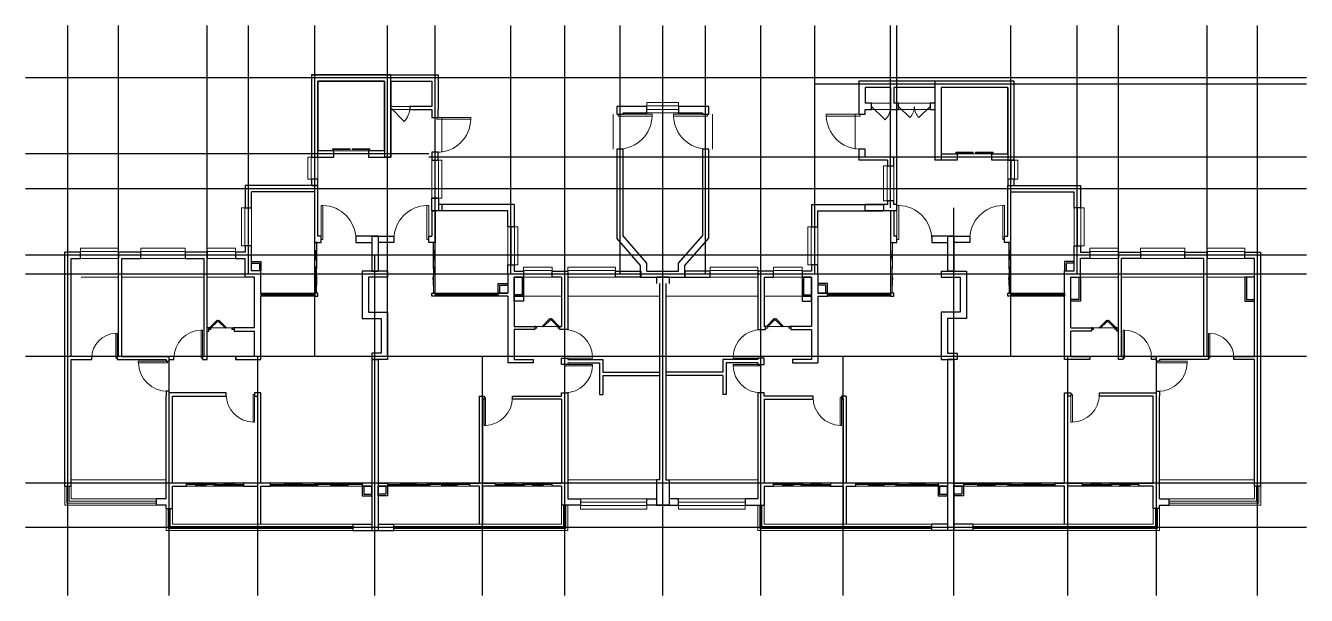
# Model space of a CAD drawing. Header units: millimetres. Extents: x 16812 to 57293, y 16333 to 34333.
import ezdxf

# ---------------------------------------------------------------- set-up
doc = ezdxf.new("R2010")
doc.units = ezdxf.units.MM
doc.linetypes.add('DASH', pattern=[0.35, 0.25, -0.1])
doc.linetypes.add('DOTE', pattern=[2.42, 2, -0.2, 0.02, -0.2])
for name, color, linetype in [('DOTE', 8, 'DOTE'), ('GANIO_BUILDING_GRAY', 9, 'Continuous'), ('WALL', 2, 'Continuous')]:
    doc.layers.add(name, color=color, linetype=linetype)
doc.layers.add('WINDOW', color=4, linetype='Continuous', lineweight=5)
doc.layers.get('0').off()
doc.layers.get('GANIO_BUILDING_GRAY').off()

# ---------------------------------------------------------------- blocks, each defined once
blk = doc.blocks.new('$DORLIB2D$00000127')
at = {"color": 0}
for points in [[(-0.533, 0.795), (-0.533, 0.69)], [(-0.033, 0.795), (-0.533, 0.795)], [(-0.033, 0.795), (-0.033, 0.69)], [(0.533, 0.795), (0.033, 0.795)], [(0.033, 0.795), (0.033, 0.69)], [(0.533, 0.795), (0.533, 0.69)], [(-0.033, 0.69), (-0.533, 0.69)], [(0.5, 0.5), (-0.5, 0.5)], [(0.533, 0.69), (0.033, 0.69)]]:
    blk.add_lwpolyline(points, dxfattribs=at)
blk = doc.blocks.new('DT02')
blk.add_lwpolyline([(0, 2300), (-2400, 2300), (-2400, 0), (0, 0), (0, 2300)])
at = {"layer": 'WALL'}
for p, q in [((100, 2400), (-2500, 2400)), ((-2500, 2400), (-2500, 1700)), ((-100, 2200), (-2300, 2200)), ((-2300, 1700), (-2300, 2200)), ((-100, 100), (-100, 2200)), ((100, -100), (100, 2400)), ((-2500, 1700), (-2300, 1700)), ((-2300, 600), (-2500, 600)), ((-2500, 600), (-2500, -100)), ((-2300, 100), (-2300, 600)), ((-2300, 100), (-100, 100)), ((-2500, -100), (100, -100))]:
    blk.add_line(p, q, dxfattribs=at)
at = {"layer": 'WINDOW', "xscale": 1100, "yscale": 200, "zscale": 1100, "rotation": 270}
blk.add_blockref('$DORLIB2D$00000127', (-2400, 1150), dxfattribs=at)
blk = doc.blocks.new('$DorLib2D$00000131')
at = {"color": 0, "linetype": 'Continuous'}
for p, q in [((0.15, 0.125), (0.232, 0.197)), ((0.232, 0.197), (0.232, 0.125)), ((-0.5, 0.125), (-0.5, 0)), ((0.019, 0.125), (-0.5, 0.125)), ((-0.5, 0), (0.019, 0)), ((-0.024, 0), (0.5, 0)), ((-0.024, -0.125), (-0.024, 0)), ((0.019, 0), (0.019, 0.125)), ((0.35, 0.125), (0.15, 0.125)), ((0.5, 0), (0.5, -0.125)), ((-0.35, -0.125), (-0.15, -0.125)), ((-0.232, -0.197), (-0.232, -0.125)), ((-0.15, -0.125), (-0.232, -0.197)), ((0.5, -0.125), (-0.024, -0.125))]:
    blk.add_line(p, q, dxfattribs=at)
blk = doc.blocks.new('$DorLib2D$00000001')
for p, q in [((0.45, 0.975), (0.5, 0.975)), ((0.45, 0), (0.45, 0.975)), ((0.5, 0), (0.5, 0.975)), ((0.5, 0), (0.45, 0))]:
    blk.add_line(p, q)
at = {"lineweight": 13}
blk.add_arc((0.475, 0), 0.975, 91.4693, 180, dxfattribs=at)
blk = doc.blocks.new('$TCHSYS$WIN2D')
for p, q in [((-0.5, 0.5), (0.5, 0.5)), ((-0.5, 0.5), (-0.5, -0.5)), ((0.5, 0.5), (0.5, -0.5)), ((0.5, 0.167), (-0.5, 0.167)), ((0.5, -0.167), (-0.5, -0.167)), ((-0.5, -0.5), (0.5, -0.5))]:
    blk.add_line(p, q)
blk = doc.blocks.new('$WINLIB2D$00000001')
at = {"color": 0}
for points in [[(-0.5, 0.5), (-0.5, -0.5)], [(-0.5, 0.5), (0.5, 0.5)], [(0.5, -0.5), (0.5, 0.5)], [(0.5, 0.167), (-0.5, 0.167)], [(0.5, -0.167), (-0.5, -0.167)], [(-0.5, -0.5), (0.5, -0.5)]]:
    blk.add_lwpolyline(points, dxfattribs=at)
blk = doc.blocks.new('$DorLib2D$00000033')
for p, q in [((-0.19, 0.078), (0.104, 0.368)), ((-0.161, 0.049), (-0.19, 0.078)), ((0.133, 0.338), (-0.161, 0.049)), ((0.104, 0.368), (0.133, 0.338)), ((0.165, 0.368), (0.136, 0.338)), ((0.136, 0.338), (0.43, 0.049)), ((0.459, 0.078), (0.165, 0.368)), ((0.43, 0.049), (0.459, 0.078))]:
    blk.add_line(p, q)
for points in [[(-0.5, 0.078), (-0.459, 0.078), (-0.459, 0.039), (-0.418, 0.039), (-0.418, -0.002), (-0.5, -0.002), (-0.5, -0.002), (-0.5, 0.081)], [(0.5, 0.078), (0.459, 0.078), (0.459, 0.039), (0.418, 0.039), (0.418, -0.002), (0.5, -0.002), (0.5, -0.002), (0.5, 0.081)]]:
    blk.add_lwpolyline(points)
blk = doc.blocks.new('100-fdasfsa')
for points in [[(200, 6651), (200, 7501), (450, 7501), (450, 6801), (200, 6801)], [(6000, 6651), (6000, 7501), (5750, 7501), (5750, 6801), (6000, 6801)]]:
    blk.add_lwpolyline(points)
for points in [[(200, 6751), (200, 7501), (500, 7501), (500, 6751)], [(6000, 6751), (6000, 7501), (5700, 7501), (5700, 6751)]]:
    blk.add_lwpolyline(points, close=True)
at = {"layer": 'WALL'}
for p, q in [((8000, 10400), (5700, 10400)), ((5700, 10400), (5700, 9700)), ((7900, 10200), (5900, 10200)), ((5900, 9700), (5900, 10200)), ((7900, 8600), (7900, 10200)), ((8000, 8800), (8000, 10400)), ((5700, 9700), (5900, 9700)), ((7900, 8600), (8100, 8600)), ((8000, 8600), (7900, 8600)), ((8100, 8800), (8000, 8800)), ((8100, 8600), (8100, 8800)), ((9900, 8800), (9200, 8800)), ((9200, 8800), (9200, 8600)), ((9200, 8600), (9700, 8600)), ((9700, 8600), (9700, 7700)), ((9900, 8800), (9900, 7700)), ((500, 8300), (0, 8300)), ((0, 5000), (0, 8300)), ((200, 8100), (500, 8100)), ((200, 5000), (200, 8100)), ((500, 8100), (500, 8300)), ((2400, 8300), (1700, 8300)), ((1700, 8300), (1700, 8100)), ((1700, 5000), (1700, 8100)), ((1800, 8100), (2400, 8100)), ((1800, 5000), (1800, 8100)), ((2400, 8100), (2400, 8300)), ((4500, 8300), (3800, 8300)), ((3800, 8300), (3800, 8100)), ((3800, 8100), (4400, 8100)), ((4400, 5900), (4400, 8100)), ((4500, 8300), (4500, 8100)), ((4500, 5900), (4500, 8100)), ((5700, 8300), (5400, 8300)), ((5400, 8300), (5400, 8100)), ((5400, 8100), (5700, 8100)), ((5900, 8500), (5700, 8500)), ((5700, 8500), (5700, 8300)), ((5700, 7501), (5700, 8100)), ((5900, 8200), (5900, 8500)), ((5900, 7701), (5900, 8200)), ((6200, 7701), (5900, 7701)), ((6200, 7000), (6200, 7701)), ((9900, 7700), (9700, 7700)), ((6000, 7501), (5700, 7501)), ((6000, 7000), (6000, 7501)), ((6000, 5900), (6000, 7000)), ((6200, 7000), (6200, 6900)), ((6200, 5900), (6200, 6900)), ((7900, 7000), (7900, 6900)), ((8000, 7000), (7900, 7000)), ((7900, 6900), (8000, 6900)), ((8000, 6900), (8000, 7000)), ((4400, 5000), (4400, 5900)), ((4550, 5900), (4500, 5900)), ((4500, 5000), (4500, 5800)), ((4500, 5800), (4550, 5800)), ((4550, 5800), (4550, 5900)), ((6000, 5900), (5350, 5900)), ((5350, 5900), (5350, 5800)), ((5350, 5800), (6000, 5800)), ((6000, 5000), (6000, 5800)), ((6200, 4900), (6200, 5900)), ((0, 900), (0, 5000)), ((850, 5000), (200, 5000)), ((200, 900), (200, 4900)), ((200, 4900), (850, 4900)), ((850, 4900), (850, 5000)), ((1700, 5000), (1650, 5000)), ((1650, 5000), (1650, 4900)), ((1650, 4900), (1700, 4900)), ((1700, 4900), (3200, 4900)), ((1800, 5000), (3300, 5000)), ((3200, 4900), (3200, 4850)), ((3450, 5000), (3300, 5000)), ((3300, 4900), (3450, 4900)), ((3300, 4850), (3300, 4900)), ((3450, 4900), (3450, 5000)), ((4400, 5000), (4350, 5000)), ((4350, 5000), (4350, 4900)), ((4350, 4900), (4500, 4900)), ((4500, 4900), (4500, 5000)), ((4500, 5000), (4500, 5000)), ((4500, 4900), (4500, 4900)), ((6000, 5000), (5400, 5000)), ((5400, 5000), (5400, 4900)), ((5400, 4900), (6200, 4900)), ((9700, 4900), (9700, 1000)), ((9900, 4900), (9700, 4900)), ((9900, 4900), (9900, 1000)), ((3200, 4850), (3300, 4850)), ((3300, 3900), (3200, 3900)), ((3200, 3900), (3200, 3750)), ((3200, 1000), (3200, 3750)), ((3300, 3850), (3300, 3900)), ((5100, 3850), (3300, 3850)), ((3400, 3750), (5100, 3750)), ((3400, 1000), (3400, 3750)), ((5100, 3750), (5100, 3850)), ((6200, 3850), (6000, 3850)), ((6000, 3850), (6000, 3750)), ((6000, 3750), (6100, 3750)), ((6100, 1000), (6100, 3750)), ((6200, 1000), (6200, 3850)), ((0, 900), (200, 900)), ((3200, 500), (3200, 1000)), ((3850, 1000), (3400, 1000)), ((3400, 900), (3850, 900)), ((3400, 400), (3400, 900)), ((3850, 900), (3850, 1000)), ((6100, 1000), (5650, 1000)), ((5650, 1000), (5650, 900)), ((5650, 900), (6100, 900)), ((6100, -300), (6100, 900)), ((6500, 1000), (6200, 1000)), ((6200, 900), (6500, 900)), ((6200, -300), (6200, 900)), ((6500, 900), (6500, 1000)), ((9700, 1000), (9400, 1000)), ((9400, 1000), (9400, 900)), ((9400, 900), (9700, 900)), ((9700, 900), (9700, -300)), ((9900, 1000), (9900, -500)), ((3200, 500), (2900, 500)), ((2900, 300), (2900, 500)), ((3200, 300), (2900, 300)), ((3200, 200), (3200, 300)), ((3200, 200), (3400, 200)), ((3400, 200), (3400, 400)), ((9100, -300), (9700, -300)), ((9100, -300), (9100, -500)), ((9100, -500), (9900, -500))]:
    blk.add_line(p, q, dxfattribs=at)
for points in [[(6200, 8001), (6200, 7701), (5900, 7701), (5900, 8001)], [(9700, 600), (9700, 900), (9400, 900), (9400, 600)]]:
    blk.add_lwpolyline(points, close=True, dxfattribs=at)
for points in [[(6150, 7951), (6150, 7701), (5900, 7701), (5900, 7951), (6150, 7951)], [(9700, 650), (9700, 900), (9450, 900), (9450, 650), (9700, 650)]]:
    blk.add_lwpolyline(points, dxfattribs=at)
at = {"layer": 'WINDOW'}
for p, q in [((7900, 7000), (7900, 8600)), ((4550, 5900), (5350, 5900)), ((850, 5000), (1650, 5000)), ((0, 300), (0, 900)), ((67, 367), (67, 900)), ((133, 433), (133, 900)), ((200, 500), (200, 900)), ((5650, 900), (3850, 900)), ((9400, 900), (6500, 900)), ((2900, 433), (133, 433)), ((2900, 500), (200, 500)), ((2900, 300), (0, 300)), ((2900, 367), (67, 367)), ((3200, -500), (3200, 200)), ((3267, -433), (3267, 200)), ((3333, -367), (3333, 200)), ((3400, -300), (3400, 200)), ((6100, -367), (3333, -367)), ((6100, -300), (3400, -300)), ((9100, -300), (6100, -300)), ((9100, -367), (6100, -367)), ((6100, -500), (3200, -500)), ((6100, -433), (3267, -433)), ((9100, -433), (6100, -433)), ((9100, -500), (6100, -500))]:
    blk.add_line(p, q, dxfattribs=at)
at = {"layer": 'WINDOW', "linetype": 'DASH'}
for p, q in [((4500, 5000), (4500, 4900)), ((5400, 4900), (5400, 5000))]:
    blk.add_line(p, q, dxfattribs=at)
at = {"layer": 'WINDOW'}
for points in [[(1700, 7500), (520, 7500)], [(6000, 7500), (4500, 7500)]]:
    blk.add_lwpolyline(points, dxfattribs=at)
at = {"layer": 'WINDOW', "elevation": 0}
for points in [[(4400, 7500), (1800, 7500)], [(3200, 1100), (200, 1100)]]:
    blk.add_lwpolyline(points, dxfattribs=at)
at = {"layer": 'WINDOW'}
for name, p, xscale, yscale, zscale, rotation in [('$DorLib2D$00000001', (8650, 8700), 1100, -1100, 1100, 180.0000000000009), ('$TCHSYS$WIN2D', (5740, 9100), 1200, 320, 1200, 89.99999999762734), ('$DorLib2D$00000131', (7950, 7800), -1600, -100, -1600, 89.9999999972194), ('$WINLIB2D$00000001', (1100, 8260), -1200, 320, -1200, 179.9999999995419), ('$WINLIB2D$00000001', (3100, 8260), -1400, 320, -1400, 179.9999999995956), ('$TCHSYS$WIN2D', (4950, 8260), 900, 320, 900, 179.9999999996569), ('$WINLIB2D$00000001', (7050, 6950), 1700, 100, 1700, 180.0000000000004), ('$DorLib2D$00000033', (4950, 5850), -800, 800, -800, 359.9999999999937), ('$DorLib2D$00000001', (1250, 4950), 800, 800, 800, 1.35487e-11), ('$DorLib2D$00000001', (3250, 4375), 950, 950, 950, 89.99999999414631), ('$DorLib2D$00000001', (5550, 3800), 900, -900, 900, 359.9999999999952), ('$DorLib2D$00000131', (4750, 950), -1800, -100, -1800, 180.0000000000024), ('$DorLib2D$00000131', (7950, 950), -2900, 100, -2900, 179.9999999999991)]:
    blk.add_blockref(name, p, dxfattribs=dict(at, xscale=xscale, yscale=yscale, zscale=zscale, rotation=rotation))
at = {"layer": 'WINDOW', "color": 2, "xscale": 900, "yscale": 900, "zscale": 900, "rotation": 359.9999999999951}
blk.add_blockref('$DorLib2D$00000001', (3900, 4950), dxfattribs=at)
blk = doc.blocks.new('S墙')
at = {"layer": 'WALL'}
for p, q in [((-400, 2700), (400, 2700)), ((-400, 2700), (-400, 2500)), ((-400, 2500), (200, 2500)), ((200, 2500), (200, 1400)), ((400, 2700), (400, 1200)), ((200, 1400), (-400, 1400)), ((-400, 1400), (-400, -100)), ((400, 1200), (-200, 1200)), ((-200, 1200), (-200, 100)), ((-200, 100), (100, 100)), ((100, 100), (100, -100)), ((-400, -100), (-100, -100)), ((-100, -100), (-100, -100)), ((100, -100), (-100, -100))]:
    blk.add_line(p, q, dxfattribs=at)
blk = doc.blocks.new('DT01')
blk.add_lwpolyline([(-2300, 2300), (0, 2300), (0, 0), (-2300, 0), (-2300, 2300)])
at = {"layer": 'WALL'}
for p, q in [((-2400, -100), (-2400, 2400)), ((-2400, 2400), (100, 2400)), ((-2200, 100), (-2200, 2200)), ((-2200, 2200), (-100, 2200)), ((-100, 2200), (-100, 1700)), ((100, 1700), (100, 2400)), ((-100, 1700), (100, 1700)), ((100, 600), (-100, 600)), ((-100, 600), (-100, 100)), ((100, -100), (100, 600)), ((-100, 100), (-2200, 100)), ((100, -100), (-2400, -100))]:
    blk.add_line(p, q, dxfattribs=at)
at = {"layer": 'WINDOW', "xscale": 1100, "yscale": -200, "zscale": 1100, "rotation": 270}
blk.add_blockref('$DORLIB2D$00000127', (0, 1150), dxfattribs=at)
blk = doc.blocks.new('HX90-1112')
at = {"layer": 'WALL'}
for p, q in [((4900, 10000), (7180, 10000)), ((4900, 10000), (4900, 9300)), ((5100, 9800), (7180, 9800)), ((5100, 9300), (5100, 9800)), ((7180, 10000), (7180, 9800)), ((7400, 9800), (7400, 8800)), ((7500, 9800), (7400, 9800)), ((7500, 9800), (7500, 9000)), ((4900, 9300), (5100, 9300)), ((7600, 9000), (7500, 9000)), ((7600, 8800), (7600, 9000)), ((9400, 9000), (8700, 9000)), ((8700, 9000), (8700, 8800)), ((9400, 9000), (9400, 7900)), ((7400, 8800), (7600, 8800)), ((7400, 8800), (7500, 8800)), ((8700, 8800), (9200, 8800)), ((9200, 8800), (9200, 7900)), ((5100, 8100), (4900, 8100)), ((4900, 8100), (4900, 7900)), ((5100, 7800), (5100, 8100)), ((0, 7700), (0, 7500)), ((400, 7700), (0, 7700)), ((400, 7700), (400, 7500)), ((1700, 7900), (900, 7900)), ((900, 7900), (900, 7700)), ((900, 7700), (1700, 7700)), ((1700, 7700), (1700, 7900)), ((3300, 7900), (3200, 7900)), ((3200, 7900), (3200, 7700)), ((3200, 7700), (3200, 6150)), ((3700, 7900), (3300, 7900)), ((3400, 7700), (3400, 6150)), ((3400, 7700), (3700, 7700)), ((3700, 7700), (3700, 7900)), ((4900, 7900), (4600, 7900)), ((4600, 7900), (4600, 7700)), ((4600, 7700), (4900, 7700)), ((4900, 7700), (4900, 7200)), ((5100, 7800), (5100, 7200)), ((9400, 7900), (9200, 7900)), ((100, 7500), (100, 4600)), ((300, 7500), (300, 4700)), ((4900, 7200), (4900, 6150)), ((5400, 7200), (5100, 7200)), ((5100, 7100), (5400, 7100)), ((5100, 7100), (5100, 6150)), ((5400, 7100), (5400, 7200)), ((7400, 7200), (7400, 7100)), ((7500, 7200), (7400, 7200)), ((7400, 7100), (7500, 7100)), ((7500, 7100), (7500, 7200)), ((3200, 6150), (3200, 6050)), ((3450, 6150), (3400, 6150)), ((3450, 6050), (3450, 6150)), ((4900, 6150), (4250, 6150)), ((4250, 6150), (4250, 6050)), ((5100, 6150), (5100, 5000)), ((3200, 6050), (3400, 6050)), ((3400, 6050), (3450, 6050)), ((4250, 6050), (4900, 6050)), ((4900, 6050), (4900, 5100)), ((2100, 5100), (2100, 4700)), ((3200, 5100), (2100, 5100)), ((2200, 5000), (2200, 4600)), ((3200, 5000), (2200, 5000)), ((3400, 5150), (3200, 5150)), ((3200, 5150), (3200, 5100)), ((3200, 5000), (3200, 4950)), ((3200, 4950), (3400, 4950)), ((3400, 5100), (3400, 5150)), ((3400, 5000), (3400, 5100)), ((3400, 5100), (3400, 5100)), ((3400, 4950), (3400, 5000)), ((3400, 5000), (3400, 5000)), ((4900, 5100), (4300, 5100)), ((4300, 5100), (4300, 5000)), ((4300, 5000), (5100, 5000)), ((9200, 5100), (9200, 1500)), ((9400, 5100), (9200, 5100)), ((9400, 5100), (9400, 1500)), ((100, 4600), (100, 1300)), ((2100, 4700), (300, 4700)), ((2100, 4600), (300, 4600)), ((300, 4600), (300, 1300)), ((2100, 4600), (2100, 4000)), ((2200, 4600), (2200, 4000)), ((3400, 4050), (3200, 4050)), ((3200, 4050), (3200, 3850)), ((3400, 3950), (3400, 4050)), ((2200, 4000), (2100, 4000)), ((3200, 3850), (3200, 1200)), ((4950, 3950), (3400, 3950)), ((3400, 3850), (4950, 3850)), ((3400, 3850), (3400, 1200)), ((4950, 3850), (4950, 3950)), ((6000, 3950), (5850, 3950)), ((5850, 3950), (5850, 3850)), ((5850, 3850), (5900, 3850)), ((5900, 3850), (5900, 1200)), ((6000, 3950), (6000, 1200)), ((100, 1300), (0, 1300)), ((0, 1300), (0, 500)), ((300, 1300), (400, 1300)), ((400, 1300), (400, 700)), ((9200, 1500), (9200, 1200)), ((9400, 1500), (9400, 1200)), ((3200, 1200), (3200, 700)), ((3700, 1200), (3400, 1200)), ((3400, 1100), (3700, 1100)), ((3400, 1100), (3400, 500)), ((3700, 1100), (3700, 1200)), ((5900, 1200), (5500, 1200)), ((5500, 1200), (5500, 1100)), ((5500, 1100), (5900, 1100)), ((5900, 1100), (5900, -100)), ((6300, 1200), (6000, 1200)), ((6000, 1100), (6300, 1100)), ((6000, 1100), (6000, -100)), ((6300, 1100), (6300, 1200)), ((9200, 1200), (8900, 1200)), ((8900, 1200), (8900, 1100)), ((8900, 1100), (9200, 1100)), ((9200, 1100), (9200, -100)), ((9400, 1200), (9400, -300)), ((0, 500), (700, 500)), ((700, 700), (400, 700)), ((700, 500), (700, 700)), ((3200, 700), (2800, 700)), ((2800, 700), (2800, 500)), ((2800, 500), (3400, 500)), ((9200, -100), (8700, -100)), ((8700, -300), (8700, -100)), ((9400, -300), (8700, -300))]:
    blk.add_line(p, q, dxfattribs=at)
at = {"layer": 'WALL', "elevation": 0}
for points in [[(4900, 7100), (4900, 7700), (4600, 7700), (4600, 7100)], [(4600, 6950), (4900, 6950), (4900, 7700), (4600, 7700)], [(5100, 7500), (5100, 7200), (5400, 7200), (5400, 7500)], [(9200, 800), (9200, 1100), (8900, 1100), (8900, 800)]]:
    blk.add_lwpolyline(points, close=True, dxfattribs=at)
for points in [[(4900, 7150), (4900, 7700), (4650, 7700), (4650, 7150), (4900, 7150)], [(5100, 7450), (5100, 7200), (5350, 7200), (5350, 7450), (5100, 7450)], [(4600, 7100), (4600, 6950), (4900, 6950), (4900, 7100), (4600, 7100)], [(9200, 850), (9200, 1100), (8950, 1100), (8950, 850), (9200, 850)]]:
    blk.add_lwpolyline(points, dxfattribs=at)
at = {"layer": 'WINDOW'}
for p, q in [((7400, 8800), (7400, 7200)), ((3450, 6150), (4250, 6150)), ((5500, 1100), (3700, 1100)), ((8900, 1100), (6300, 1100)), ((3200, 500), (3200, -300)), ((3267, 500), (3267, -233)), ((3333, 500), (3333, -167)), ((3400, 500), (3400, -100)), ((5900, -300), (3200, -300)), ((5900, -233), (3267, -233)), ((5900, -167), (3333, -167)), ((5900, -100), (3400, -100)), ((8700, -100), (5900, -100)), ((8700, -167), (5900, -167)), ((8700, -233), (5900, -233)), ((8700, -300), (5900, -300))]:
    blk.add_line(p, q, dxfattribs=at)
at = {"layer": 'WINDOW', "linetype": 'DASH'}
for p, q in [((3400, 5100), (3400, 5000)), ((4300, 5000), (4300, 5100))]:
    blk.add_line(p, q, dxfattribs=at)
at = {"layer": 'WINDOW'}
blk.add_lwpolyline([(300, 7100), (3200, 7100)], dxfattribs=at)
at = {"layer": 'WINDOW', "elevation": 0}
blk.add_lwpolyline([(3400, 7100), (4900, 7100)], dxfattribs=at)
at = {"layer": 'WINDOW'}
blk.add_lwpolyline([(400, 1300), (3200, 1300), (3200, 700), (400, 700)], close=True, dxfattribs=at)
for name, p, xscale, yscale, zscale, rotation in [('$DorLib2D$00000001', (8150, 8900), 1100, -1100, 1100, 180), ('$TCHSYS$WIN2D', (4940, 8700), 1200, 320, 1200, 89.99999999839918), ('$DorLib2D$00000131', (7450, 8000), 1600, 100, 1600, 270), ('$TCHSYS$WIN2D', (2450, 7860), 1500, -320, 1500, 2.3123037e-09), ('$TCHSYS$WIN2D', (4150, 7860), -900, 320, -900, 359.9997992402346), ('$WINLIB2D$00000001', (6400, 7150), 2000, 100, 2000, 180), ('$DorLib2D$00000033', (3850, 6100), -800, 800, -800, 359.9999999999941), ('$DorLib2D$00000131', (4600, 1150), 1800, 100, 1800, 180), ('$DorLib2D$00000131', (7600, 1150), 2600, 100, 2600, 180), ('$TCHSYS$WIN2D', (1750, 540), -2100, 320, -2100, 180)]:
    blk.add_blockref(name, p, dxfattribs=dict(at, xscale=xscale, yscale=yscale, zscale=zscale, rotation=rotation))
at = {"layer": 'WINDOW', "color": 2}
for p, xscale, yscale, zscale, rotation in [((3300, 5600), 900, -900, 900, 270.0000000024902), ((3300, 4500), -900, -900, -900, 270.000005944367), ((5400, 3900), -900, 900, -900, 180.0000000000052)]:
    blk.add_blockref('$DorLib2D$00000001', p, dxfattribs=dict(at, xscale=xscale, yscale=yscale, zscale=zscale, rotation=rotation))
blk = doc.blocks.new('$DorLib2D$00000116')
at = {"color": 0}
for p, q in [((-0.5, 0), (-0.146, 0.354)), ((0.5, 0), (0.146, 0.354))]:
    blk.add_line(p, q, dxfattribs=at)
for centre, start, end in [((-0.5, 0), 0, 45), ((0.5, 0), 135, 180)]:
    blk.add_arc(centre, 0.5, start, end, dxfattribs=at)
blk = doc.blocks.new('$DorLib2D$00000114')
at = {"color": 0}
blk.add_line((0.5, 0), (-0.207, 0.707), dxfattribs=at)
blk.add_arc((0.5, 0), 1, 135, 180, dxfattribs=at)

msp = doc.modelspace()

# ---------------------------------------------------------------- linework, layer by layer
at = {"layer": 'DOTE'}
for p, q in [((18152, 16333), (18152, 34333)), ((19752, 23881), (19752, 34333)), ((22552, 23881), (22552, 34333)), ((23852, 26481), (23852, 34333)), ((25952, 23881), (25952, 34333)), ((28252, 23881), (28252, 34333)), ((29752, 26481), (29752, 34333)), ((32152, 26481), (32152, 34333)), ((33852, 23881), (33852, 34333)), ((35602, 26481), (35602, 34333)), ((36952, 16333), (36952, 34333)), ((38302, 26481), (38302, 34333)), ((40052, 23881), (40052, 34333)), ((41752, 26481), (41752, 34333)), ((44152, 28581), (44152, 34333)), ((44352, 28581), (44352, 34333)), ((47952, 23881), (47952, 34333)), ((50052, 26481), (50052, 34333)), ((51352, 23881), (51352, 34333)), ((54152, 23881), (54152, 34333)), ((55752, 16333), (55752, 34333)), ((57293, 32681), (16812, 32681)), ((57293, 32481), (41752, 32481)), ((29552, 30281), (16812, 30281)), ((57293, 30181), (29552, 30181)), ((57293, 29181), (16812, 29181)), ((46152, 16333), (46152, 28581)), ((57293, 27081), (16812, 27081)), ((27852, 16333), (27852, 27081)), ((57293, 26481), (16812, 26481)), ((57293, 23881), (16812, 23881)), ((21352, 16333), (21352, 23881)), ((24152, 16333), (24152, 23881)), ((31252, 16333), (31252, 23881)), ((33852, 16333), (33852, 23881)), ((40052, 16333), (40052, 23881)), ((42652, 16333), (42652, 23881)), ((49752, 16333), (49752, 23881)), ((52552, 16333), (52552, 23881)), ((57293, 19881), (16812, 19881)), ((57293, 18481), (16812, 18481))]:
    msp.add_line(p, q, dxfattribs=at)
at = {"layer": 'WALL'}
for p, q in [((25852, 32781), (25852, 30181)), ((25852, 32781), (28252, 32781)), ((26052, 30181), (26052, 32581)), ((26052, 32581), (28152, 32581)), ((28152, 32581), (28152, 31681)), ((28252, 32781), (29852, 32781)), ((28352, 32581), (28352, 31781)), ((28352, 32581), (29652, 32581)), ((29652, 32581), (29652, 31781)), ((29852, 32781), (29852, 31681)), ((43152, 32581), (43152, 31781)), ((44152, 32581), (43152, 32581)), ((45652, 32581), (44152, 32581)), ((48052, 32581), (45652, 32581)), ((48052, 30081), (48052, 32581)), ((43352, 32381), (43352, 31881)), ((44152, 32381), (43352, 32381)), ((44152, 32381), (44152, 31881)), ((44252, 32381), (44252, 31881)), ((45552, 32381), (44252, 32381)), ((45552, 32381), (45552, 31881)), ((47852, 32381), (45752, 32381)), ((45752, 32381), (45752, 31781)), ((47852, 32381), (47852, 30081)), ((28152, 31681), (28152, 30181)), ((28352, 31681), (28352, 31781)), ((28352, 31681), (28352, 30181)), ((29652, 31781), (28952, 31781)), ((28952, 31781), (28952, 31681)), ((28952, 31681), (29652, 31681)), ((29652, 31681), (29652, 31431)), ((29852, 31431), (29852, 31681)), ((35502, 31781), (35502, 31531)), ((36452, 31781), (35502, 31781)), ((35702, 31531), (35702, 31581)), ((35702, 31581), (36452, 31581)), ((36452, 31581), (36452, 31781)), ((38402, 31781), (37452, 31781)), ((37452, 31781), (37452, 31581)), ((37452, 31581), (38202, 31581)), ((38202, 31581), (38202, 31531)), ((38402, 31531), (38402, 31781)), ((43152, 31781), (43152, 31531)), ((43552, 31881), (43352, 31881)), ((43352, 31531), (43352, 31681)), ((43352, 31681), (43552, 31681)), ((43552, 31681), (43552, 31881)), ((44152, 31881), (44152, 31681)), ((44152, 31681), (44402, 31681)), ((44402, 31881), (44252, 31881)), ((44402, 31681), (44402, 31881)), ((45552, 31881), (45402, 31881)), ((45402, 31881), (45402, 31681)), ((45402, 31681), (45552, 31681)), ((45552, 31681), (45552, 30081)), ((45752, 31781), (45752, 30081)), ((29652, 31431), (29852, 31431)), ((35502, 31531), (35702, 31531)), ((38202, 31531), (38402, 31531)), ((43152, 31531), (43352, 31531)), ((35702, 30431), (35502, 30431)), ((35502, 30431), (35502, 27622)), ((35702, 27697), (35702, 30431)), ((38402, 30431), (38202, 30431)), ((38202, 30431), (38202, 27697)), ((38402, 27622), (38402, 30431)), ((43352, 30431), (43152, 30431)), ((43152, 30431), (43152, 30081)), ((43352, 30181), (43352, 30431)), ((25852, 30181), (26052, 30181)), ((28352, 30181), (28152, 30181)), ((29652, 30331), (29652, 30081)), ((29852, 30331), (29652, 30331)), ((29652, 30081), (29852, 30081)), ((29852, 30081), (29852, 30331)), ((44052, 30081), (43152, 30081)), ((44252, 30181), (43352, 30181)), ((44052, 30081), (44052, 29901)), ((44252, 29901), (44252, 30181)), ((45752, 30081), (45552, 30081)), ((47852, 30081), (48052, 30081)), ((44052, 29901), (44252, 29901)), ((26051, 29281), (23751, 29281)), ((23751, 29281), (23751, 28581)), ((26052, 29481), (25852, 29481)), ((25852, 29481), (25852, 29281)), ((25852, 29281), (26052, 29281)), ((26051, 27681), (26051, 29281)), ((26052, 29281), (26052, 29481)), ((48052, 29481), (47852, 29481)), ((47852, 29481), (47852, 29281)), ((47852, 29281), (48052, 29281)), ((48052, 29281), (48052, 29481)), ((25951, 29081), (23951, 29081)), ((23951, 28581), (23951, 29081)), ((25951, 27481), (25951, 29081)), ((29852, 28881), (29652, 28881)), ((44252, 28801), (44052, 28801)), ((44052, 28801), (44052, 28681)), ((44252, 28681), (44252, 28801)), ((23751, 28581), (23951, 28581)), ((29652, 28481), (29652, 27681)), ((29652, 28481), (29752, 28481)), ((29752, 28481), (29752, 27481)), ((32252, 28681), (29863, 28681)), ((32052, 28481), (29863, 28481)), ((29972, 28681), (29972, 28481)), ((32052, 27981), (32052, 28481)), ((32252, 28681), (32252, 27981)), ((44052, 28681), (43352, 28681)), ((43352, 28481), (43352, 28681)), ((44152, 28481), (43352, 28481)), ((44352, 28481), (44152, 28481)), ((44352, 28681), (44252, 28681)), ((44352, 28481), (44352, 28681)), ((32252, 27981), (32052, 27981)), ((26151, 27681), (26051, 27681)), ((26151, 27481), (26151, 27681)), ((27951, 27681), (27251, 27681)), ((27251, 27681), (27251, 27481)), ((27752, 27681), (28452, 27681)), ((27752, 27681), (27752, 26581)), ((27951, 27681), (27951, 26581)), ((28452, 27681), (28452, 27481)), ((29552, 27481), (29552, 27681)), ((29552, 27681), (29652, 27681)), ((36251, 26759), (35502, 27622)), ((36451, 26833), (35702, 27697)), ((37452, 26833), (38202, 27697)), ((37652, 26759), (38402, 27622)), ((18551, 27181), (18051, 27181)), ((18051, 23881), (18051, 27181)), ((18551, 26981), (18551, 27181)), ((20451, 27181), (19751, 27181)), ((19751, 27181), (19751, 26981)), ((20451, 26981), (20451, 27181)), ((22551, 27181), (21851, 27181)), ((21851, 27181), (21851, 26981)), ((22551, 27181), (22551, 26981)), ((23751, 27181), (23451, 27181)), ((23451, 27181), (23451, 26981)), ((23951, 27381), (23751, 27381)), ((23751, 27381), (23751, 27181)), ((23951, 27081), (23951, 27381)), ((25951, 27481), (26151, 27481)), ((26051, 27481), (25951, 27481)), ((27251, 27481), (27751, 27481)), ((27751, 27481), (27751, 26581)), ((28452, 27481), (27952, 27481)), ((27952, 27481), (27952, 26581)), ((29752, 27481), (29552, 27481)), ((29752, 27481), (29652, 27481)), ((18251, 26981), (18551, 26981)), ((18251, 23881), (18251, 26981)), ((19751, 23881), (19751, 26981)), ((19851, 26981), (20451, 26981)), ((19851, 23881), (19851, 26981)), ((21851, 26981), (22451, 26981)), ((22451, 24781), (22451, 26981)), ((22551, 24781), (22551, 26981)), ((23451, 26981), (23751, 26981)), ((23751, 26382), (23751, 26981)), ((23951, 26582), (23951, 27081)), ((32052, 26481), (32052, 26781)), ((32052, 26781), (32252, 26781)), ((32252, 26781), (32252, 26581)), ((36251, 26381), (36251, 26759)), ((36451, 26581), (36451, 26833)), ((37452, 26581), (37452, 26833)), ((37652, 26381), (37652, 26759)), ((24051, 26382), (23751, 26382)), ((24251, 26582), (23951, 26582)), ((24051, 25881), (24051, 26382)), ((24251, 25881), (24251, 26582)), ((27951, 26581), (27751, 26581)), ((27752, 26581), (27952, 26581)), ((32052, 26481), (32052, 25881)), ((32252, 26581), (32552, 26581)), ((32252, 26381), (32252, 25881)), ((32552, 26381), (32252, 26381)), ((32552, 26581), (32552, 26381)), ((33452, 26381), (33452, 26581)), ((33452, 26581), (33852, 26581)), ((33752, 26381), (33452, 26381)), ((33752, 26381), (33752, 24831)), ((33852, 26581), (33952, 26581)), ((33952, 26581), (33952, 26381)), ((33952, 26381), (33952, 24831)), ((35452, 26381), (35452, 26581)), ((35452, 26581), (36252, 26581)), ((36252, 26381), (35452, 26381)), ((36251, 26381), (37652, 26381)), ((36252, 26581), (36252, 26381)), ((36451, 26581), (37452, 26581)), ((36752, 26381), (36752, 26181)), ((36752, 26381), (37152, 26381)), ((37152, 26381), (37152, 26181)), ((36852, 26181), (36852, 23381)), ((37052, 26181), (37052, 23281)), ((24051, 24781), (24051, 25881)), ((24251, 25881), (24251, 25781)), ((24251, 24781), (24251, 25781)), ((25951, 25881), (25951, 25781)), ((26051, 25881), (25951, 25881)), ((25951, 25781), (26051, 25781)), ((26051, 25781), (26051, 25881)), ((29652, 25781), (29652, 25881)), ((29652, 25881), (29752, 25881)), ((29752, 25781), (29652, 25781)), ((29752, 25881), (29752, 25781)), ((31752, 25781), (31752, 25881)), ((31752, 25881), (32052, 25881)), ((32052, 25781), (31752, 25781)), ((32052, 25781), (32052, 24831)), ((32252, 25881), (32252, 24831)), ((22451, 23881), (22451, 24781)), ((22601, 24781), (22551, 24781)), ((22601, 24681), (22601, 24781)), ((24051, 24781), (23401, 24781)), ((23401, 24781), (23401, 24681)), ((24251, 23781), (24251, 24781)), ((32052, 24831), (32052, 23681)), ((32252, 24831), (32902, 24831)), ((32902, 24731), (32252, 24731)), ((32252, 24731), (32252, 23781)), ((32902, 24831), (32902, 24731)), ((33702, 24731), (33702, 24831)), ((33702, 24831), (33752, 24831)), ((33752, 24731), (33702, 24731)), ((33952, 24731), (33752, 24731)), ((33952, 24831), (33952, 24731)), ((22551, 23881), (22551, 24681)), ((22551, 24681), (22601, 24681)), ((23401, 24681), (24051, 24681)), ((24051, 23881), (24051, 24681)), ((18051, 19781), (18051, 23881)), ((18901, 23881), (18251, 23881)), ((18251, 19781), (18251, 23781)), ((18251, 23781), (18901, 23781)), ((18901, 23781), (18901, 23881)), ((19751, 23881), (19701, 23881)), ((19701, 23881), (19701, 23781)), ((19701, 23781), (19751, 23781)), ((19751, 23781), (21251, 23781)), ((19851, 23881), (21351, 23881)), ((21251, 23781), (21251, 23731)), ((21251, 23731), (21351, 23731)), ((21502, 23881), (21351, 23881)), ((21351, 23781), (21502, 23781)), ((21351, 23731), (21351, 23781)), ((21502, 23781), (21502, 23881)), ((22451, 23881), (22402, 23881)), ((22402, 23881), (22402, 23781)), ((22402, 23781), (22551, 23781)), ((22552, 23881), (22551, 23881)), ((22551, 23781), (22552, 23781)), ((22552, 23781), (22552, 23881)), ((24051, 23881), (23452, 23881)), ((23452, 23881), (23452, 23781)), ((23452, 23781), (24251, 23781)), ((27752, 23781), (27751, 19881)), ((27952, 23781), (27752, 23781)), ((27752, 23781), (27752, 20181)), ((27752, 23781), (27952, 23781)), ((27952, 23781), (27951, 19881)), ((27952, 23781), (27952, 20181)), ((32851, 23681), (32052, 23681)), ((32252, 23781), (32851, 23781)), ((32851, 23781), (32851, 23681)), ((33751, 23681), (33751, 23781)), ((33751, 23781), (33752, 23781)), ((33752, 23681), (33751, 23681)), ((33752, 23781), (33752, 23831)), ((33752, 23831), (33952, 23831)), ((33752, 23631), (33752, 23681)), ((33952, 23631), (33752, 23631)), ((33952, 23831), (33952, 23781)), ((33952, 23781), (35052, 23781)), ((33952, 23681), (33952, 23631)), ((33952, 23681), (34952, 23681)), ((34952, 23681), (34952, 23281)), ((35052, 23781), (35052, 23381)), ((34952, 23281), (34952, 22681)), ((35052, 23381), (36852, 23381)), ((35052, 23281), (36852, 23281)), ((35052, 23281), (35052, 22681)), ((36852, 23281), (36852, 19981)), ((37052, 23281), (37052, 19981)), ((21351, 22781), (21251, 22781)), ((21251, 22781), (21251, 22631)), ((21351, 22731), (21351, 22781)), ((23151, 22731), (21351, 22731)), ((23151, 22631), (23151, 22731)), ((24251, 22731), (24051, 22731)), ((24051, 22731), (24051, 22631)), ((24251, 19881), (24251, 22731)), ((33752, 22631), (33752, 22731)), ((33752, 22731), (33952, 22731)), ((33952, 22731), (33952, 22531)), ((34952, 22681), (35052, 22681)), ((21251, 19881), (21251, 22631)), ((21451, 22631), (23151, 22631)), ((21451, 19881), (21451, 22631)), ((24051, 22631), (24151, 22631)), ((24151, 19881), (24151, 22631)), ((31152, 22631), (31152, 19881)), ((31152, 22631), (31302, 22631)), ((31252, 22531), (31252, 19881)), ((31302, 22531), (31252, 22531)), ((31302, 22631), (31302, 22531)), ((32202, 22531), (32202, 22631)), ((32202, 22631), (33752, 22631)), ((33752, 22531), (32202, 22531)), ((33752, 22531), (33752, 19881)), ((33952, 22531), (33952, 19881)), ((21251, 19381), (21251, 19881)), ((21901, 19881), (21451, 19881)), ((21901, 19781), (21901, 19881)), ((24151, 19881), (23701, 19881)), ((23701, 19881), (23701, 19781)), ((24551, 19881), (24251, 19881)), ((24551, 19781), (24551, 19881)), ((27751, 19881), (27451, 19881)), ((27451, 19881), (27451, 19781)), ((27752, 20181), (27752, 19881)), ((27752, 19881), (27752, 18381)), ((27951, 19881), (27951, 18381)), ((27952, 20181), (27952, 19881)), ((27952, 19881), (28252, 19881)), ((28252, 19881), (28252, 19781)), ((30852, 19781), (30852, 19881)), ((30852, 19881), (31152, 19881)), ((31252, 19881), (31652, 19881)), ((31652, 19881), (31652, 19781)), ((33452, 19781), (33452, 19881)), ((33452, 19881), (33752, 19881)), ((33952, 19881), (33952, 19381)), ((36852, 19981), (36752, 19981)), ((36752, 19981), (36752, 19381)), ((37052, 19981), (37152, 19981)), ((37152, 19981), (37152, 19181)), ((18051, 19781), (18251, 19781)), ((21451, 19781), (21901, 19781)), ((21451, 19281), (21451, 19781)), ((23701, 19781), (24151, 19781)), ((24151, 18581), (24151, 19781)), ((24251, 19781), (24551, 19781)), ((24251, 18581), (24251, 19781)), ((27451, 19781), (27751, 19781)), ((27751, 19781), (27751, 18581)), ((28252, 19781), (27952, 19781)), ((27952, 19781), (27952, 18581)), ((31152, 19781), (30852, 19781)), ((31152, 19781), (31152, 18581)), ((31652, 19781), (31252, 19781)), ((31252, 19781), (31252, 18581)), ((33752, 19781), (33452, 19781)), ((33752, 19781), (33752, 19181)), ((21251, 19381), (20951, 19381)), ((20951, 19181), (20951, 19381)), ((21251, 19181), (20951, 19181)), ((21251, 19081), (21251, 19181)), ((21251, 19081), (21451, 19081)), ((21451, 19081), (21451, 19281)), ((34352, 19181), (33752, 19181)), ((33952, 19381), (34352, 19381)), ((34352, 19381), (34352, 19181)), ((36452, 19181), (36452, 19381)), ((36452, 19381), (36752, 19381)), ((37152, 19181), (36452, 19181)), ((27151, 18581), (27751, 18581)), ((27151, 18581), (27151, 18381)), ((27151, 18381), (27951, 18381)), ((27752, 18381), (28452, 18381)), ((27952, 18581), (28452, 18581)), ((28452, 18381), (28452, 18581))]:
    msp.add_line(p, q, dxfattribs=at)
for points in [[(29652, 28881), (29863, 28881), (29863, 28481), (29652, 28481)], [(24251, 26882), (24251, 26582), (23951, 26582), (23951, 26882)], [(32252, 25781), (32252, 26381), (32552, 26381), (32552, 25781)], [(32552, 25631), (32252, 25631), (32252, 26381), (32552, 26381)], [(32052, 26181), (32052, 25881), (31752, 25881), (31752, 26181)], [(27751, 19481), (27751, 19781), (27451, 19781), (27451, 19481)], [(27952, 19481), (27952, 19781), (28252, 19781), (28252, 19481)]]:
    msp.add_lwpolyline(points, close=True, dxfattribs=at)
for points in [[(24201, 26832), (24201, 26582), (23951, 26582), (23951, 26832), (24201, 26832)], [(32252, 25831), (32252, 26381), (32502, 26381), (32502, 25831), (32252, 25831)], [(32052, 26131), (32052, 25881), (31802, 25881), (31802, 26131), (32052, 26131)], [(32552, 25781), (32552, 25631), (32252, 25631), (32252, 25781), (32552, 25781)], [(27751, 19531), (27751, 19781), (27501, 19781), (27501, 19531), (27751, 19531)], [(27952, 19531), (27952, 19781), (28202, 19781), (28202, 19531), (27952, 19531)]]:
    msp.add_lwpolyline(points, dxfattribs=at)
at = {"layer": 'WINDOW'}
for p, q in [((28352, 31781), (28952, 31781)), ((28352, 31681), (28952, 31681)), ((44152, 31881), (43552, 31881)), ((44152, 31681), (43552, 31681)), ((45402, 31881), (44402, 31881)), ((45402, 31681), (44402, 31681)), ((29972, 31431), (29972, 30331)), ((35382, 31531), (35382, 30431)), ((38522, 31531), (38522, 30431)), ((43032, 31531), (43032, 30431)), ((25951, 25881), (25951, 27481)), ((29752, 27481), (29752, 25881)), ((22601, 24781), (23401, 24781)), ((33702, 24831), (32902, 24831)), ((18901, 23881), (19701, 23881)), ((18051, 19181), (18051, 19781)), ((18118, 19248), (18118, 19781)), ((18185, 19314), (18185, 19781)), ((18251, 19381), (18251, 19781)), ((23701, 19781), (21901, 19781)), ((27451, 19781), (24551, 19781)), ((28252, 19781), (30852, 19781)), ((31652, 19781), (33452, 19781)), ((20951, 19181), (18051, 19181)), ((20951, 19248), (18118, 19248)), ((20951, 19314), (18185, 19314)), ((20951, 19381), (18251, 19381)), ((21251, 18381), (21251, 19081)), ((21318, 18448), (21318, 19081)), ((21385, 18514), (21385, 19081)), ((21451, 18581), (21451, 19081)), ((33752, 19181), (33752, 18581)), ((33818, 19181), (33818, 18514)), ((33885, 19181), (33885, 18448)), ((33952, 19181), (33952, 18381)), ((24151, 18381), (21251, 18381)), ((24151, 18448), (21318, 18448)), ((24151, 18514), (21385, 18514)), ((24151, 18581), (21451, 18581)), ((27151, 18581), (24151, 18581)), ((27151, 18514), (24151, 18514)), ((27151, 18448), (24151, 18448)), ((27151, 18381), (24151, 18381)), ((28452, 18581), (31252, 18581)), ((28452, 18514), (31252, 18514)), ((28452, 18448), (31252, 18448)), ((28452, 18381), (31252, 18381)), ((31252, 18581), (33752, 18581)), ((31252, 18514), (33818, 18514)), ((31252, 18448), (33885, 18448)), ((31252, 18381), (33952, 18381))]:
    msp.add_line(p, q, dxfattribs=at)
at = {"layer": 'WINDOW', "linetype": 'DASH'}
for p, q in [((22552, 23881), (22552, 23781)), ((23452, 23781), (23452, 23881)), ((32851, 23681), (32851, 23781)), ((33751, 23781), (33751, 23681))]:
    msp.add_line(p, q, dxfattribs=at)
at = {"layer": 'WINDOW'}
for points in [[(19751, 26381), (18571, 26381)], [(24051, 26381), (22551, 26381)], [(33752, 25781), (32252, 25781)]]:
    msp.add_lwpolyline(points, dxfattribs=at)
at = {"layer": 'WINDOW', "elevation": 0}
for points in [[(22451, 26381), (19851, 26381)], [(36852, 25781), (33952, 25781)], [(21251, 19981), (18251, 19981)]]:
    msp.add_lwpolyline(points, dxfattribs=at)
msp.add_lwpolyline([(36752, 19981), (33952, 19981), (33952, 19381), (36752, 19381)], close=True, dxfattribs=at)

# ---------------------------------------------------------------- block references
at = {"rotation": 90}
msp.add_blockref('DT02', (28252, 32681), dxfattribs=at)
at = {"xscale": -1, "rotation": 90}
msp.add_blockref('DT01', (47952, 30181), dxfattribs=at)
at = {"xscale": -1}
msp.add_blockref('S墙', (27852, 23881), dxfattribs=at)
msp.add_blockref('S墙', (46152, 23881))
at = {"layer": 'GANIO_BUILDING_GRAY', "color": 0, "rotation": 90}
msp.add_blockref('DT02', (28252, 32681), dxfattribs=at)
at = {"layer": 'GANIO_BUILDING_GRAY', "color": 0, "xscale": -1}
for name, p, rotation in [('DT01', (47952, 30181), 90), ('100-fdasfsa', (55852, 18881), 4.98675349014e-05)]:
    msp.add_blockref(name, p, dxfattribs=dict(at, rotation=rotation))
at = {"layer": 'GANIO_BUILDING_GRAY', "color": 0}
for name, p in [('100-fdasfsa', (18051, 18881)), ('HX90-1112', (36752, 18681)), ('S墙', (46152, 23881))]:
    msp.add_blockref(name, p, dxfattribs=at)
at = {"layer": 'GANIO_BUILDING_GRAY', "color": 0, "xscale": -1}
for name, p in [('HX90-1112', (37152, 18681)), ('S墙', (27852, 23881))]:
    msp.add_blockref(name, p, dxfattribs=at)
at = {"layer": 'WALL', "xscale": -1, "rotation": 4.98675349014e-05}
msp.add_blockref('100-fdasfsa', (55852, 18881), dxfattribs=at)
at = {"layer": 'WALL'}
msp.add_blockref('HX90-1112', (36752, 18681), dxfattribs=at)
at = {"layer": 'WINDOW'}
for name, p, xscale, yscale, zscale in [('$DorLib2D$00000114', (28652, 31731), -600, -600, -600), ('$TCHSYS$WIN2D', (34702, 26541), -1500, -320, 1500), ('$DorLib2D$00000001', (19301, 23831), 800, 800, 800)]:
    msp.add_blockref(name, p, dxfattribs=dict(at, xscale=xscale, yscale=yscale, zscale=zscale))
for name, p, xscale, yscale, zscale, rotation in [('$TCHSYS$WIN2D', (36952, 31741), 1000, 320, 1000, 180.0000000000735), ('$DorLib2D$00000114', (43852, 31781), 600, 600, 600, 179.9999999999981), ('$DorLib2D$00000116', (44902, 31781), -1000, 1000, -1000, 179.9999999999989), ('$DorLib2D$00000001', (29812, 30881), -1100, 1100, -1100, 270), ('$DorLib2D$00000001', (35542, 30981), -1100, 1100, -1100, 269.9997710676758), ('$DorLib2D$00000001', (38362, 30981), -1100, -1100, -1100, 269.999997707832), ('$DorLib2D$00000001', (43192, 30981), -1100, -1100, -1100, 270), ('$WINLIB2D$00000001', (25892, 29831), 700, 320, 700, 89.99999999875624), ('$WINLIB2D$00000001', (29812, 29481), -1200, -320, -1200, 270), ('$WINLIB2D$00000001', (48012, 29781), 600, 320, 600, 90.0000000013215), ('$WINLIB2D$00000001', (44092, 29351), -1100, -320, -1100, 270), ('$TCHSYS$WIN2D', (23791, 27981), 1200, 320, 1200, 89.99999999762734), ('$DorLib2D$00000001', (26701, 27581), 1100, -1100, 1100, 180.0000000000009), ('$DorLib2D$00000001', (29002, 27581), -1100, -1100, 1100, 180), ('$TCHSYS$WIN2D', (32212, 27381), -1200, 320, 1200, 270.0000000016009), ('$WINLIB2D$00000001', (19151, 27141), -1200, 320, -1200, 179.9999999995419), ('$WINLIB2D$00000001', (21151, 27141), -1400, 320, -1400, 179.9999999995956), ('$TCHSYS$WIN2D', (23001, 27141), 900, 320, 900, 179.9999999996569), ('$DorLib2D$00000131', (26001, 26681), -1600, -100, -1600, 89.99999999721935), ('$DorLib2D$00000131', (29702, 26681), -1600, 100, 1600, 90), ('$TCHSYS$WIN2D', (33002, 26541), 900.0000000000001, 320, -900, 0.0002007597654987), ('$WINLIB2D$00000001', (25101, 25831), 1700, 100, 1700, 180.0000000000004), ('$WINLIB2D$00000001', (30752, 25831), -2000, 100, 2000, 180), ('$DorLib2D$00000033', (23001, 24731), -800, 800, -800, 359.9999999999937), ('$DorLib2D$00000033', (33302, 24781), 800, 800, -800, 5.9171e-12), ('$DorLib2D$00000001', (21301, 23256), 950, 950, 950, 89.99999999414631), ('$DorLib2D$00000001', (23601, 22681), 900, -900, 900, 359.9999999999952), ('$DorLib2D$00000131', (22801, 19831), -1800, -100, -1800, 180.0000000000024), ('$DorLib2D$00000131', (26001, 19831), -2900, 100, -2900, 179.9999999999991), ('$DorLib2D$00000131', (29552, 19831), -2600, 100, 2600, 180), ('$DorLib2D$00000131', (32552, 19831), -1800, 100, 1800, 180), ('$TCHSYS$WIN2D', (35402, 19221), 2100, 320, -2100, 180)]:
    msp.add_blockref(name, p, dxfattribs=dict(at, xscale=xscale, yscale=yscale, zscale=zscale, rotation=rotation))
at = {"layer": 'WINDOW', "color": 2}
for p, xscale, yscale, zscale, rotation in [((21952, 23831), 900, 900, 900, 359.9999999999951), ((33852, 24281), -900, -900, 900, 89.99999999750982), ((33852, 23181), 900.0000000000001, -900, -900, 89.999994055633), ((31752, 22581), 900, 900, -900, 179.9999999999948)]:
    msp.add_blockref('$DorLib2D$00000001', p, dxfattribs=dict(at, xscale=xscale, yscale=yscale, zscale=zscale, rotation=rotation))

doc.saveas('drawing.dxf')
